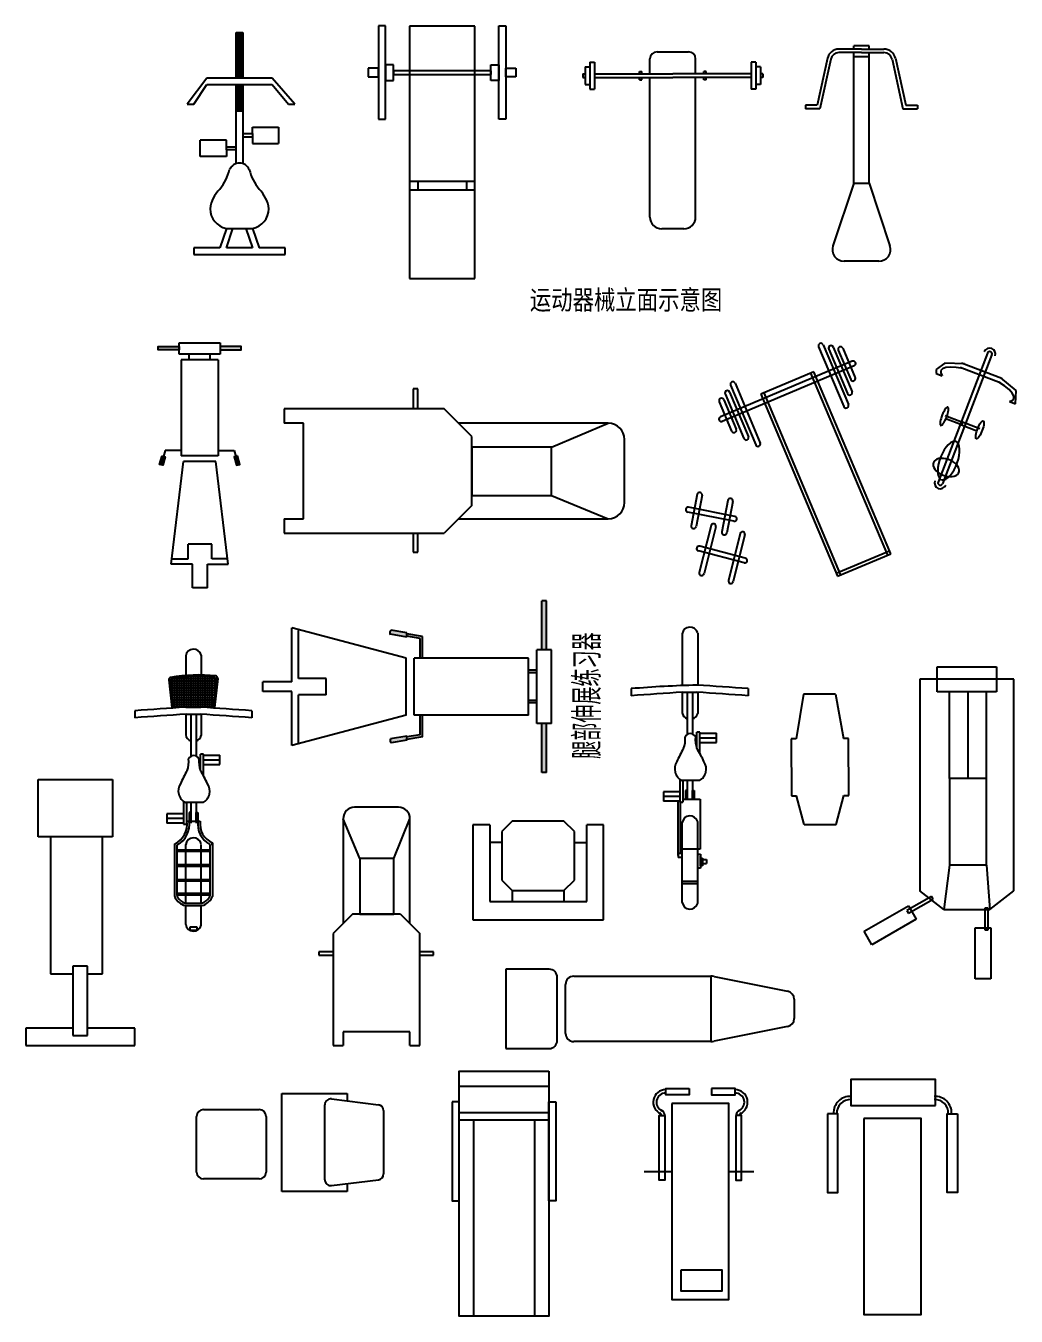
# Model space of a CAD drawing. Extents: x -42728 to 99010, y -18674 to 47645.
# Drawn here: x 49192 to 55256, y -789 to 7111 of the extents above; entities that cross this region are included whole.
import ezdxf

# ---------------------------------------------------------------- set-up
doc = ezdxf.new("R2010")
doc.units = 0
doc.header["$LTSCALE"] = 100
doc.header["$MEASUREMENT"] = 0
doc.layers.get('0').update_dxf_attribs({"linetype": 'CONTINUOUS'})
for name, color, linetype in [('01', 3, 'CONTINUOUS'), ('1-门窗', 3, 'CONTINUOUS'), ('DOOR', 3, 'CONTINUOUS'), ('FURN', 7, 'CONTINUOUS'), ('PUB_TEXT', 7, 'CONTINUOUS'), ('家具', 223, 'CONTINUOUS')]:
    doc.layers.add(name, color=color, linetype=linetype)
doc.styles.add('ATTR', font='romans.shx', dxfattribs={"width": 0.8, "height": 0.7})
doc.styles.add('HZDF', font='archs.shx', dxfattribs={"width": 0.8, "bigfont": 'hzdf.shx'})
doc.styles.add('注解-01', font='', dxfattribs={"width": 0.8, "height": 3.5})
doc.styles.get('注解-01').set_extended_font_data('SimSun')

# ---------------------------------------------------------------- blocks, each defined once
blk = doc.blocks.new('A$C09E9407B')
at = {"layer": '家具', "color": 0}
for p, q in [((818.5, 1001.7), (790.2, 1001.7)), ((790.2, 1001.7), (790.2, 877.5)), ((818.5, 877.5), (818.5, 1001.7)), ((978.7, 877.5), (0, 877.5)), ((0, 877.5), (0, 789.8)), ((1147.9, 708.3), (978.7, 877.5)), ((118.6, 789.8), (0, 789.8)), ((118.6, 205.3), (118.6, 789.8)), ((1983.9, 789.8), (1066.3, 789.8)), ((1636.5, 644.2), (1983.9, 789.8)), ((1147.9, 286.9), (1147.9, 708.3)), ((1636.5, 644.2), (1147.9, 644.2)), ((1147.9, 644.2), (1147.9, 346.9)), ((1636.5, 346.9), (1636.5, 644.2)), ((2083.9, 305.3), (2083.9, 689.8)), ((1147.9, 346.9), (1636.5, 346.9)), ((1636.5, 346.9), (1983.9, 205.3)), ((1147.9, 286.9), (978.7, 117.7)), ((0, 205.3), (0, 117.7)), ((0, 205.3), (118.6, 205.3)), ((1066.3, 205.3), (1983.9, 205.3)), ((0, 117.7), (978.7, 117.7)), ((790.2, 117.7), (790.2, 0)), ((818.5, 0), (818.5, 117.7)), ((790.2, 0), (818.5, 0))]:
    blk.add_line(p, q, dxfattribs=at)
for centre, start, end in [((1983.9, 689.8), 0, 90), ((1983.9, 305.3), 270, 0)]:
    blk.add_arc(centre, 100, start, end, dxfattribs=at)
blk = doc.blocks.new('A$C2B754CE7')
at = {"layer": 'DOOR'}
for p, q in [((129, 1431), (129, 1500)), ((129, 1500), (380, 1500)), ((380, 1431), (129, 1431)), ((190, 1396), (190, 1431)), ((319, 1396), (319, 1431)), ((380, 1500), (380, 1431)), ((142, 1396), (142, 807.3)), ((367, 1396), (142, 1396)), ((367, 1396), (367, 807.3)), ((44, 840.3), (33.9, 804.6)), ((142, 840.3), (44, 840.3)), ((367, 807.3), (142, 807.3)), ((367, 840.3), (465, 840.3)), ((465, 840.3), (475.2, 804.6)), ((80, 145), (155, 773.3)), ((354, 773.3), (155, 773.3)), ((429, 145), (354, 773.3)), ((184, 178), (184, 268)), ((329, 268), (184, 268)), ((329, 178), (329, 268)), ((85.4, 178), (184, 178)), ((423.6, 178), (329, 178)), ((211, 145), (80, 145)), ((211, 0), (211, 145)), ((302, 145), (429, 145)), ((302, 0), (302, 145)), ((302, 0), (211, 0))]:
    blk.add_line(p, q, dxfattribs=at)
for points in [[(129, 1478), (129, 1457), (0, 1457), (0, 1478)], [(380, 1478), (380, 1457), (509, 1457), (509, 1478)], [(23.8, 807.5), (44, 801.7), (29.2, 750), (9, 755.7)], [(485.3, 807.5), (465.1, 801.7), (479.8, 750), (500, 755.7)]]:
    blk.add_lwpolyline(points, close=True, dxfattribs=at)
for points in [[(0, 1457), (0, 1478), (129, 1457), (129, 1478)], [(509, 1457), (509, 1478), (380, 1457), (380, 1478)], [(29.2, 750), (9, 755.7), (44, 801.7), (23.8, 807.5)], [(479.8, 750), (500, 755.7), (465.1, 801.7), (485.3, 807.5)]]:
    blk.add_solid(points, dxfattribs=at)
blk = doc.blocks.new('A$C736B5FA2')
at = {"layer": 'DOOR'}
blk.add_blockref('A$C2B754CE7', (0, 0), dxfattribs=at)
blk = doc.blocks.new('JSQ02')
h = blk.add_hatch(color=256)
h.paths.add_polyline_path([(344.7, 981.7, 0.531651), (319.9, 985), (303.3, 885), (328.6, 885)])
h.paths.add_polyline_path([(323.5, 885), (308.3, 885), (295, 805), (175, 805), (175, 790), (307.7, 790)])
h.paths.add_polyline_path([(-320.1, 985.8, 0.381812), (-344.7, 981.7), (-328.6, 885), (-303.3, 885)])
h.paths.add_polyline_path([(-308.3, 885), (-323.5, 885), (-307.7, 790), (-175, 790), (-175, 805), (-295, 805)])
h = blk.add_hatch(color=256)
h.paths.add_polyline_path([(-85, 140), (-100, 140), (-100, 90), (-85, 90)])
h.paths.add_polyline_path([(85, 90), (100, 90), (100, 140), (85, 140)])
h = blk.add_hatch(color=256)
h.paths.add_polyline_path([(225, 60), (225, 30), (525, 30), (525, 60)])
h.paths.add_polyline_path([(-525, 60), (-525, 30), (-225, 30), (-225, 60)])
for p, q in [((-30, 1766.6), (30, 1766.6)), ((-30, 1590), (-30, 1766.6)), ((30, 1590), (30, 1766.6)), ((-175, 890), (-360, 1590)), ((-360, 1590), (-30, 1590)), ((30, 1590), (360, 1590)), ((175, 890), (360, 1590)), ((-344.1, 1550), (-50, 1550)), ((-50, 1380), (-50, 1550)), ((50, 1550), (344.1, 1550)), ((50, 1380), (50, 1550)), ((-50, 1380), (50, 1380)), ((-328.6, 885), (-344.7, 981.7)), ((-303.3, 885), (-320.1, 985.8)), ((303.3, 885), (320.1, 985.8)), ((328.6, 885), (344.7, 981.7)), ((-328.6, 885), (-303.3, 885)), ((-307.7, 790), (-323.5, 885)), ((-295, 805), (-308.3, 885)), ((-175, 890), (175, 890)), ((295, 805), (308.3, 885)), ((303.3, 885), (328.6, 885)), ((307.7, 790), (323.5, 885)), ((-307.7, 790), (-175, 790)), ((-295, 805), (-175, 805)), ((-295, 805), (-175, 805)), ((-175, 140), (-175, 840)), ((-175, 840), (175, 840)), ((175, 140), (175, 840)), ((175, 805), (295, 805)), ((175, 805), (295, 805)), ((175, 790), (307.7, 790)), ((-225, 90), (225, 90)), ((-225, 0), (-225, 90)), ((-175, 140), (175, 140)), ((-100, 90), (-100, 140)), ((-85, 90), (-85, 140)), ((85, 90), (85, 140)), ((100, 90), (100, 140)), ((225, 0), (225, 90)), ((-525, 60), (-225, 60)), ((-525, 30), (-525, 60)), ((-525, 30), (-225, 30)), ((-225, 0), (225, 0)), ((225, 60), (525, 60)), ((225, 30), (525, 30)), ((525, 30), (525, 60))]:
    blk.add_line(p, q)
for centre, radius, start, end in [((-330.1, 970), 18.8, 57.66741, 141.25723), ((331.2, 975), 15.1, 26.45206, 138.4416)]:
    blk.add_arc(centre, radius, start, end)
at = {"layer": 'FURN', "color": 6, "style": 'HZDF', "width": 0.7}
blk.add_text('腿部伸展练习器', height=166.4, dxfattribs=at).set_placement((-442.2, -302.5))
blk = doc.blocks.new('A$C6A125EB1')
at = {"color": 0}
blk.add_blockref('JSQ02', (525, 311.6), dxfattribs=at)
blk = doc.blocks.new('A$C04EA1121')
at = {"layer": '1-门窗'}
for p, q in [((1171.5, 1774.7), (1171.5, 1202.4)), ((1213.8, 1774.7), (1171.5, 1774.7)), ((1213.8, 1202.4), (1213.8, 1774.7)), ((1361.2, 1772.8), (1361.2, 228.7)), ((1760.7, 1772.8), (1361.2, 1772.8)), ((1760.7, 228.7), (1760.7, 1772.8)), ((1908.1, 1202.4), (1908.1, 1774.7)), ((1908.1, 1202.4), (1908.1, 1774.7)), ((1908.1, 1774.7), (1950.4, 1774.7)), ((1908.1, 1774.7), (1950.4, 1774.7)), ((1950.4, 1774.7), (1950.4, 1202.4)), ((1950.4, 1774.7), (1950.4, 1202.4)), ((300, 1454.6), (300, 1734.6)), ((300, 1734.6), (340, 1734.6)), ((310, 1734.6), (310, 1454.3)), ((320, 1454.6), (320, 1734.6)), ((330, 1734.6), (330, 1454.3)), ((340, 1734.6), (340, 1454.6)), ((2876.7, 1615.1), (3069.7, 1615.1)), ((4128.1, 1632.2), (3990.1, 1632.2)), ((4128.1, 1610.6), (3990.1, 1610.6)), ((4081.8, 1632.2), (4081.8, 1652.9)), ((4174.5, 1652.9), (4081.8, 1652.9)), ((4081.8, 812.2), (4081.8, 1610.6)), ((4081.8, 1586), (4174.5, 1586)), ((4128.1, 1632.2), (4266.1, 1632.2)), ((4128.1, 1610.6), (4266.1, 1610.6)), ((4174.5, 1632.2), (4174.5, 1652.9)), ((4174.5, 812.2), (4174.5, 1610.6)), ((1109, 1515.4), (1109, 1461.6)), ((1171.5, 1515.4), (1109, 1515.4)), ((1171.5, 1461.6), (1171.5, 1515.4)), ((1263.7, 1536.5), (1213.8, 1536.5)), ((1213.8, 1536.5), (1213.8, 1440.5)), ((1263.7, 1440.5), (1263.7, 1536.5)), ((1858.2, 1536.5), (1908.1, 1536.5)), ((1858.2, 1536.5), (1908.1, 1536.5)), ((1858.2, 1440.5), (1858.2, 1536.5)), ((1858.2, 1440.5), (1858.2, 1536.5)), ((1908.1, 1536.5), (1908.1, 1440.5)), ((1908.1, 1536.5), (1908.1, 1440.5)), ((1950.4, 1461.6), (1950.4, 1515.4)), ((1950.4, 1515.4), (2012.9, 1515.4)), ((1950.4, 1461.6), (1950.4, 1515.4)), ((1950.4, 1515.4), (2012.9, 1515.4)), ((2012.9, 1515.4), (2012.9, 1461.6)), ((2012.9, 1515.4), (2012.9, 1461.6)), ((2436, 1523.9), (2464.8, 1523.9)), ((2436, 1523.9), (2436, 1415.9)), ((2464.8, 1552.7), (2493.6, 1552.7)), ((2464.8, 1552.7), (2464.8, 1387.1)), ((2493.6, 1552.7), (2493.6, 1387.1)), ((2833.5, 1480.7), (2833.5, 1571.9)), ((3112.9, 1480.7), (3112.9, 1571.9)), ((3481.6, 1552.7), (3452.8, 1552.7)), ((3452.8, 1552.7), (3452.8, 1387.1)), ((3481.6, 1552.7), (3481.6, 1387.1)), ((3510.4, 1523.9), (3481.6, 1523.9)), ((3510.4, 1523.9), (3510.4, 1415.9)), ((3919.8, 1575.7), (3856.4, 1288.7)), ((3940.9, 1571.1), (3873.8, 1267.1)), ((4315.4, 1571.1), (4382.5, 1267.1)), ((4336.5, 1575.7), (4399.9, 1288.7)), ((120, 1454.6), (0, 1294.6)), ((300, 1454.6), (120, 1454.6)), ((520, 1454.6), (300, 1454.6)), ((660, 1294.6), (520, 1454.6)), ((1109, 1461.6), (1171.5, 1461.6)), ((1213.8, 1440.5), (1263.7, 1440.5)), ((1858.2, 1500), (1263.7, 1500)), ((1263.7, 1500), (1263.7, 1477)), ((1263.7, 1477), (1858.2, 1477)), ((1858.2, 1500), (1858.2, 1477)), ((1858.2, 1500), (1858.2, 1477)), ((1908.1, 1440.5), (1858.2, 1440.5)), ((1908.1, 1440.5), (1858.2, 1440.5)), ((2012.9, 1461.6), (1950.4, 1461.6)), ((2012.9, 1461.6), (1950.4, 1461.6)), ((2422.5, 1480.7), (2422.5, 1459.1)), ((2422.5, 1480.7), (2436, 1480.7)), ((2422.5, 1459.1), (2436, 1459.1)), ((2493.6, 1480.7), (2973.2, 1480.7)), ((2493.6, 1459.1), (2973.2, 1459.1)), ((2769.6, 1495.1), (2784, 1495.1)), ((2769.6, 1480.7), (2769.6, 1495.1)), ((2769.6, 1444.7), (2769.6, 1459.1)), ((2769.6, 1444.7), (2784, 1444.7)), ((2784, 1480.7), (2784, 1495.1)), ((2784, 1444.7), (2784, 1459.1)), ((2833.5, 603.8), (2833.5, 1459.1)), ((3452.8, 1480.7), (2973.2, 1480.7)), ((3452.8, 1459.1), (2973.2, 1459.1)), ((3112.9, 603.8), (3112.9, 1459.1)), ((3162.4, 1480.7), (3162.4, 1495.1)), ((3176.8, 1495.1), (3162.4, 1495.1)), ((3162.4, 1444.7), (3162.4, 1459.1)), ((3176.8, 1444.7), (3162.4, 1444.7)), ((3176.8, 1480.7), (3176.8, 1495.1)), ((3176.8, 1444.7), (3176.8, 1459.1)), ((3523.9, 1480.7), (3510.4, 1480.7)), ((3523.9, 1459.1), (3510.4, 1459.1)), ((3523.9, 1480.7), (3523.9, 1459.1)), ((40, 1294.6), (120, 1414.6)), ((120, 1414.6), (520, 1414.6)), ((300, 1254.6), (300, 1414.6)), ((310, 1412.2), (310, 1254.6)), ((320, 1254.6), (320, 1414.6)), ((330, 1412.2), (330, 1254.6)), ((340, 1414.6), (340, 1254.6)), ((520, 1414.6), (620, 1294.6)), ((2436, 1415.9), (2464.8, 1415.9)), ((2464.8, 1387.1), (2493.6, 1387.1)), ((3481.6, 1387.1), (3452.8, 1387.1)), ((3510.4, 1415.9), (3481.6, 1415.9)), ((0, 1294.6), (40, 1294.6)), ((620, 1294.6), (660, 1294.6)), ((3856.4, 1288.7), (3785.6, 1288.7)), ((3785.6, 1288.7), (3785.6, 1267.1)), ((3873.8, 1267.1), (3785.6, 1267.1)), ((4382.5, 1267.1), (4470.7, 1267.1)), ((4399.9, 1288.7), (4470.7, 1288.7)), ((4470.7, 1288.7), (4470.7, 1267.1)), ((300, 932.1), (300, 1254.6)), ((300, 1254.6), (340, 1254.6)), ((340, 1254.6), (340, 932.1)), ((1171.5, 1202.4), (1213.8, 1202.4)), ((1950.4, 1202.4), (1908.1, 1202.4)), ((1950.4, 1202.4), (1908.1, 1202.4)), ((340, 1114.6), (400, 1114.6)), ((400, 1154.6), (560, 1154.6)), ((400, 1114.6), (400, 1154.6)), ((400, 1114.6), (400, 1054.6)), ((560, 1154.6), (560, 1054.6)), ((80, 974.6), (80, 1074.6)), ((240, 1074.6), (80, 1074.6)), ((240, 1034.6), (240, 1074.6)), ((240, 1034.6), (300, 1034.6)), ((240, 1014.6), (240, 1034.6)), ((340, 1094.6), (400, 1094.6)), ((400, 1054.6), (560, 1054.6)), ((240, 974.6), (80, 974.6)), ((240, 1014.6), (240, 974.6)), ((300, 1014.6), (240, 1014.6)), ((1361.2, 824), (1760.7, 824)), ((1411.2, 824), (1411.2, 770.3)), ((1710.8, 824), (1710.8, 770.3)), ((4081.8, 812.2), (3953.5, 427.9)), ((4081.8, 812.2), (4174.5, 812.2)), ((4174.5, 812.2), (4302.8, 427.9)), ((1361.2, 770.3), (1760.7, 770.3)), ((240, 534.6), (200, 414.6)), ((240, 414.6), (280, 534.6)), ((240, 534.6), (400, 534.6)), ((360, 534.6), (400, 414.6)), ((400, 534.6), (440, 414.6)), ((3040.9, 531.8), (2905.5, 531.8)), ((140, 414.6), (40, 414.6)), ((40, 414.6), (40, 374.6)), ((200, 414.6), (140, 414.6)), ((400, 414.6), (240, 414.6)), ((600, 414.6), (440, 414.6)), ((600, 374.6), (600, 414.6)), ((40, 374.6), (600, 374.6)), ((4234.5, 333.1), (4021.8, 333.1)), ((1361.2, 228.7), (1760.7, 228.7))]:
    blk.add_line(p, q, dxfattribs=at)
for centre, radius, start, end in [((2876.7, 1571.9), 43.2, 90, 180), ((3069.7, 1571.9), 43.2, 0, 90), ((3990.1, 1560.2), 72, 90, 167.54339), ((3990.1, 1560.2), 50.4, 90, 167.54339), ((4266.1, 1560.2), 72, 12.45661, 90), ((4266.1, 1560.2), 50.4, 12.45661, 90), ((-56.8, 978), 327.6, 321.6175, 345.2525), ((320, 869.6), 65, 22.61987, 157.3801), ((696.8, 978), 327.6, 194.7476, 218.3825), ((336.7, 631.2), 198.1, 133.6443, 173.2256), ((303.3, 631.2), 198.1, 6.77449, 46.35562), ((262, 654.6), 122, 179.9906, 259.6205), ((378, 654.6), 122, 280.3795, 0.00939), ((2905.5, 603.8), 72, 180, 270), ((3040.9, 603.8), 72, 270, 0), ((4021.8, 405.1), 72, 161.54073, 270), ((4234.5, 405.1), 72, 270, 18.45927)]:
    blk.add_arc(centre, radius, start, end, dxfattribs=at)
at = {"layer": '1-门窗', "style": '注解-01', "width": 0.8}
blk.add_text('运动器械立面示意图', height=120, dxfattribs=at).set_placement((2097.6, 37.1, -1300))
at = {"layer": '1-门窗', "style": 'ATTR', "width": 0.8, "flags": 9}
blk.add_attdef('ESTCODE', (330, 1054.6), '', height=28, dxfattribs=at)
blk = doc.blocks.new('A$C1748623A')
for p, q in [((333.9, 828.8), (31.4, 38)), ((360.3, 818.7), (57.8, 27.9)), ((21.4, 730), (19.2, 721.2)), ((19.2, 721.2), (19.7, 703.3)), ((73.2, 767.4), (21.4, 730)), ((48.4, 721.7), (47.8, 707)), ((58.7, 732.7), (48.4, 721.7)), ((78.2, 739.6), (58.7, 732.7)), ((192.2, 761.7), (73.2, 767.4)), ((106.3, 742.2), (78.2, 739.6)), ((142.2, 740.5), (106.3, 742.2)), ((184.5, 734.5), (142.2, 740.5)), ((165.3, 741.8), (411.1, 647.8)), ((175.4, 768.2), (421.1, 674.2)), ((19.7, 703.3), (56.8, 689.1)), ((47.8, 707), (56.8, 689.1)), ((438.6, 627.1), (403, 650.9)), ((509.3, 599.2), (415.5, 676.3)), ((466.4, 604.5), (438.6, 627.1)), ((485.6, 583.7), (466.4, 604.5)), ((495.5, 565.6), (485.6, 583.7)), ((495.8, 550.5), (495.5, 565.6)), ((504.9, 517.7), (509.3, 599.2)), ((70.1, 478.4), (65.3, 469.7)), ((74.9, 485.7), (70.1, 478.4)), ((79.5, 491.5), (74.9, 485.7)), ((83.7, 495.4), (79.5, 491.5)), ((87.4, 497.5), (83.7, 495.4)), ((90.4, 497.5), (87.4, 497.5)), ((92.7, 495.4), (90.4, 497.5)), ((94.1, 491.5), (92.7, 495.4)), ((92.8, 469.7), (94.2, 478.4)), ((94.6, 485.7), (94.1, 491.5)), ((94.2, 478.4), (94.6, 485.7)), ((467.8, 531.9), (486.5, 539.2)), ((467.8, 531.9), (504.9, 517.7)), ((486.5, 539.2), (495.8, 550.5)), ((44.6, 409.3), (43.8, 401.3)), ((43.8, 401.3), (43.8, 394.7)), ((46.4, 418.5), (44.6, 409.3)), ((49, 428.6), (46.4, 418.5)), ((52.3, 439.1), (49, 428.6)), ((56.2, 449.7), (52.3, 439.1)), ((60.6, 460.1), (56.2, 449.7)), ((65.3, 469.7), (60.6, 460.1)), ((61, 394.7), (65.7, 401.2)), ((65.7, 401.2), (70.5, 409.3)), ((70.5, 409.3), (75.3, 418.5)), ((74, 446.3), (180, 405.7)), ((75.3, 418.5), (79.9, 428.6)), ((173.6, 389), (78.8, 425.3)), ((79.9, 428.6), (84.1, 439.1)), ((84.1, 439.1), (87.7, 449.7)), ((87.7, 449.7), (90.7, 460)), ((90.7, 460), (92.8, 469.7)), ((180, 405.7), (173.6, 389)), ((180, 405.7), (173.6, 389)), ((285.9, 365.2), (180, 405.7)), ((43.8, 394.7), (44.8, 389.8)), ((44.8, 389.8), (46.6, 386.8)), ((46.6, 386.8), (49.2, 385.8)), ((49.2, 385.8), (52.6, 386.8)), ((52.6, 386.8), (56.6, 389.8)), ((56.6, 389.8), (61, 394.7)), ((173.6, 389), (268.3, 352.8)), ((81.1, 253.1), (69, 235.7)), ((93.8, 267.6), (81.1, 253.1)), ((106.6, 278.4), (93.8, 267.6)), ((118.9, 285.4), (106.6, 278.4)), ((130.5, 288.2), (118.9, 285.4)), ((140.8, 286.6), (130.5, 288.2)), ((149.5, 280.9), (140.8, 286.6)), ((156.2, 271.1), (149.5, 280.9)), ((160.8, 257.7), (156.2, 271.1)), ((163, 241.1), (160.8, 257.7)), ((162.9, 221.9), (163, 241.1)), ((6.9, 166.2), (2, 157.7)), ((14.3, 173.2), (6.9, 166.2)), ((24.2, 178.6), (14.3, 173.2)), ((36.1, 182.2), (24.2, 178.6)), ((40, 172), (34, 149.5)), ((49.5, 183.8), (36.1, 182.2)), ((48.1, 194.4), (40, 172)), ((57.8, 215.9), (48.1, 194.4)), ((64.1, 183.4), (49.5, 183.8)), ((69, 235.7), (57.8, 215.9)), ((79.3, 180.9), (64.1, 183.4)), ((94.4, 176.6), (79.3, 180.9)), ((109.1, 170.5), (94.4, 176.6)), ((122.7, 162.9), (109.1, 170.5)), ((134.8, 154), (122.7, 162.9)), ((148.3, 156.1), (155.3, 178.6)), ((155.3, 178.6), (160.3, 200.8)), ((160.3, 200.8), (162.9, 221.9)), ((2, 157.7), (0, 148.2)), ((0, 148.2), (0.9, 138)), ((0.9, 138), (4.6, 127.4)), ((4.6, 127.4), (11.1, 116.8)), ((11.1, 116.8), (20, 106.6)), ((20, 106.6), (31.2, 97.2)), ((30.2, 127.8), (28.8, 107.6)), ((28.8, 107.6), (29.9, 89.6)), ((29.9, 89.6), (33.3, 74.5)), ((34, 149.5), (30.2, 127.8)), ((31.2, 97.2), (44.1, 88.9)), ((44.1, 88.9), (58.3, 82)), ((58.3, 82), (73.2, 76.8)), ((104.7, 78.6), (117.1, 94.6)), ((117.1, 94.6), (128.8, 113.3)), ((128.8, 113.3), (139.3, 134)), ((130.2, 75.2), (141.1, 79.7)), ((144.9, 144.1), (134.8, 154)), ((139.3, 134), (148.3, 156.1)), ((141.1, 79.7), (149.8, 85.9)), ((152.6, 133.7), (144.9, 144.1)), ((149.8, 85.9), (156, 93.7)), ((157.7, 123.1), (152.6, 133.7)), ((156, 93.7), (159.5, 102.7)), ((160, 112.6), (157.7, 123.1)), ((159.5, 102.7), (160, 112.6)), ((33.3, 74.5), (39, 62.8)), ((39, 62.8), (46.7, 55)), ((46.7, 55), (56.3, 51.4)), ((56.3, 51.4), (67.2, 52)), ((67.2, 52), (79.3, 56.9)), ((73.2, 76.8), (88.5, 73.4)), ((79.3, 56.9), (91.9, 65.9)), ((88.5, 73.4), (103.4, 72)), ((91.9, 65.9), (104.7, 78.6)), ((103.4, 72), (117.5, 72.6)), ((117.5, 72.6), (130.2, 75.2))]:
    blk.add_line(p, q)
at = {"extrusion": (0, 0, -1)}
for p, q in [((282.7, 386.6), (287.5, 395.2)), ((287.5, 395.2), (292.3, 402.6)), ((292.3, 402.6), (296.9, 408.3)), ((296.9, 408.3), (301.1, 412.3)), ((301.1, 412.3), (304.8, 414.3)), ((304.8, 414.3), (307.8, 414.3)), ((307.8, 414.3), (310.1, 412.3)), ((310.1, 412.3), (311.5, 408.3)), ((311.6, 395.2), (310.2, 386.6)), ((311.5, 408.3), (312, 402.6)), ((312, 402.6), (311.6, 395.2)), ((261.2, 318.1), (262, 326.1)), ((261.2, 311.5), (261.2, 318.1)), ((262, 326.1), (263.8, 335.4)), ((263.8, 335.4), (266.4, 345.4)), ((266.4, 345.4), (269.7, 355.9)), ((269.7, 355.9), (273.6, 366.6)), ((273.6, 366.6), (278, 376.9)), ((278, 376.9), (282.7, 386.6)), ((283.1, 318.1), (278.4, 311.5)), ((287.9, 326.1), (283.1, 318.1)), ((292.7, 335.3), (287.9, 326.1)), ((297.3, 345.4), (292.7, 335.3)), ((301.5, 355.9), (297.3, 345.4)), ((305.1, 366.5), (301.5, 355.9)), ((308.1, 376.9), (305.1, 366.5)), ((310.2, 386.6), (308.1, 376.9)), ((262.2, 306.6), (261.2, 311.5)), ((264, 303.6), (262.2, 306.6)), ((266.6, 302.6), (264, 303.6)), ((270, 303.6), (266.6, 302.6)), ((274, 306.6), (270, 303.6)), ((278.4, 311.5), (274, 306.6))]:
    blk.add_line(p, q, dxfattribs=at)
for centre, radius, start, end in [((347.1, 823.8), 35.3, 339.06679, 159.06679), ((347.1, 823.8), 14.1, 339.06679, 159.06679), ((44.6, 33), 35.3, 159.06679, 339.06679), ((44.6, 33), 14.1, 159.06679, 339.06679)]:
    blk.add_arc(centre, radius, start, end)
blk = doc.blocks.new('A$C0CF03F57')
for p, q in [((609.4, 1405.3), (763.7, 1039.2)), ((637.3, 1417), (791.6, 1050.9)), ((671.2, 1391.4), (786.3, 1118.2)), ((699.1, 1403.1), (814.2, 1129.9)), ((730.1, 1384.3), (806.1, 1204)), ((758, 1396), (834, 1215.7)), ((815.5, 1316.5), (8.1, 976.2)), ((827.2, 1288.6), (19.9, 948.4)), ((581.1, 1251.7), (256, 1114.7)), ((1032.3, 129.2), (562.6, 1243.8)), ((1050.9, 137), (581.1, 1251.7)), ((37.1, 1116.1), (152.2, 843)), ((64.9, 1127.9), (180, 854.7)), ((70.3, 1170.1), (224.5, 804)), ((98.1, 1181.8), (252.4, 815.7)), ((256, 1114.7), (725.8, 0)), ((274.6, 1122.5), (744.4, 7.8)), ((1, 1069), (77, 888.7)), ((28.9, 1080.8), (104.8, 900.5)), ((717.9, 18.6), (1043.1, 155.6)), ((725.8, 0), (1050.9, 137))]:
    blk.add_line(p, q)
for centre, start, end in [((623.4, 1411.1), 22.85232, 202.85232), ((685.1, 1397.3), 22.85232, 202.85232), ((744.1, 1390.2), 22.85232, 202.85232), ((821.4, 1302.5), 292.85232, 112.85232), ((84.2, 1175.9), 22.85232, 202.85232), ((820.1, 1209.9), 202.85232, 22.85232), ((51, 1122), 22.85232, 202.85232), ((800.3, 1124.1), 202.85232, 22.85232), ((14.9, 1074.9), 22.85232, 202.85232), ((777.7, 1045.1), 202.85232, 22.85232), ((14, 962.3), 112.85232, 292.85232), ((90.9, 894.6), 202.85232, 22.85232), ((166.1, 848.8), 202.85232, 22.85232), ((238.5, 809.9), 202.85232, 22.85232)]:
    blk.add_arc(centre, 15.1, start, end)
blk = doc.blocks.new('A$C1F0D4356')
for p, q in [((70.3, 545.8), (33.5, 353.6)), ((100, 540.1), (63.2, 347.9)), ((258.4, 507.8), (221.7, 315.6)), ((288.1, 502.1), (251.4, 309.9)), ((294.9, 380.9), (12, 437.1)), ((300.6, 410.6), (17.7, 466.8)), ((154.9, 355), (83.2, 67.3)), ((184.2, 347.6), (112.5, 60)), ((333.1, 306), (261.4, 18.3)), ((362.4, 298.7), (290.7, 11)), ((357.2, 125.6), (78.3, 199.7)), ((364.6, 154.9), (85.6, 229))]:
    blk.add_line(p, q)
for centre, start, end in [((85.1, 542.9), 349.18307, 169.18307), ((273.3, 504.9), 349.18307, 169.18307), ((14.9, 451.9), 79.18307, 259.18307), ((297.8, 395.8), 259.18307, 79.18307), ((48.4, 350.8), 169.18307, 349.18307), ((169.6, 351.3), 346.0041, 166.0041), ((347.8, 302.3), 346.0041, 166.0041), ((236.5, 312.7), 169.18307, 349.18307), ((81.9, 214.3), 76.0041, 256.0041), ((360.9, 140.3), 256.0041, 76.0041), ((97.9, 63.6), 166.0041, 346.0041), ((276.1, 14.7), 166.0041, 346.0041)]:
    blk.add_arc(centre, 15.1, start, end)
blk = doc.blocks.new('A$C7C1B7864')
for p, q in [((312.3, 1681.3, 0), (312.3, 1561.5, 0)), ((407.7, 1686.5, 0), (407.7, 1564.4, 0)), ((209.3, 1533.8, 0), (227.4, 1364.5, 0)), ((218.6, 1528.4, 0), (498.2, 1528.4, 0)), ((218.6, 1514, 0), (498.2, 1514, 0)), ((218.7, 1526.9, 0), (236, 1365.4, 0)), ((228.5, 1542.1, 0), (228.5, 1435.7, 0)), ((231.8, 1542.8, 0), (498.2, 1542.8, 0)), ((242.9, 1544.6, 0), (242.9, 1367.4, 0)), ((257.3, 1546.7, 0), (257.3, 1367.4, 0)), ((271.7, 1548.6, 0), (271.7, 1367.4, 0)), ((286.1, 1550.3, 0), (286.1, 1367.4, 0)), ((300.5, 1551.8, 0), (300.5, 1367.4, 0)), ((314.9, 1555.4, 0), (314.9, 1367.4, 0)), ((329.3, 1555.4, 0), (329.3, 1367.4, 0)), ((343.7, 1555.4, 0), (343.7, 1367.4, 0)), ((358.1, 1555.4, 0), (358.1, 1367.4, 0)), ((372.5, 1555.4, 0), (372.5, 1367.4, 0)), ((386.9, 1555.4, 0), (386.9, 1367.4, 0)), ((401.3, 1555.4, 0), (401.3, 1367.4, 0)), ((415.7, 1555.4, 0), (415.7, 1367.4, 0)), ((430.1, 1555.4, 0), (430.1, 1367.4, 0)), ((444.5, 1555.4, 0), (444.5, 1367.4, 0)), ((458.9, 1555.4, 0), (458.9, 1367.4, 0)), ((458.9, 1555.4, 0), (458.9, 1367.4, 0)), ((473.3, 1552.2, 0), (473.3, 1367.4, 0)), ((498.9, 1535.1, 0), (480.6, 1365.4, 0)), ((487.7, 1550.7, 0), (487.7, 1430.8, 0)), ((508.4, 1542.6, 0), (489.2, 1364.5, 0)), ((221.6, 1499.6, 0), (498.2, 1499.6, 0)), ((223.2, 1485.2, 0), (493.5, 1485.2, 0)), ((224.7, 1470.8, 0), (492, 1470.8, 0)), ((226.2, 1456.4, 0), (490.4, 1456.4, 0)), ((227.8, 1442, 0), (488.9, 1442, 0)), ((229.3, 1427.6, 0), (487.3, 1427.6, 0)), ((0, 1345.8, 0), (0, 1302.5, 0)), ((230.9, 1413.2, 0), (485.8, 1413.2, 0)), ((232.4, 1398.8, 0), (484.2, 1398.8, 0)), ((233.9, 1384.4, 0), (482.7, 1384.4, 0)), ((233.9, 1370, 0), (482.7, 1370, 0)), ((312.3, 1367.4, 0), (404.3, 1367.4, 0)), ((716.6, 1345.8, 0), (716.6, 1302.5, 0)), ((312.3, 1324.2, 0), (312.3, 1198.4, 0)), ((313.8, 1324.2, 0), (402.8, 1324.2, 0)), ((344.2, 1324.2, 0), (344.2, 1066.5, 0)), ((375.8, 1324.2, 0), (375.8, 1068.6, 0)), ((407.7, 1324.2, 0), (407.7, 1193.3, 0)), ((403.2, 979, 0), (403.2, 1079.6, 0)), ((421.4, 1079.6, 0), (403.2, 1079.6, 0)), ((421.4, 947.9, 0), (421.4, 1079.6, 0)), ((421.4, 1073.5, 0), (522.2, 1073.5, 0)), ((421.4, 1044.7, 0), (522.2, 1044.7, 0)), ((522.2, 1015.9, 0), (522.2, 1073.5, 0)), ((421.4, 1015.9, 0), (522.2, 1015.9, 0)), ((298.6, 790.7, 0), (298.6, 650.3, 0)), ((298.6, 714, 0), (197.8, 714, 0)), ((197.8, 714, 0), (197.8, 656.4, 0)), ((418.7, 783.2, 0), (310.4, 783.2, 0)), ((316.8, 783.2, 0), (316.8, 650.3, 0)), ((333.1, 723.3, 0), (333.1, 671.3, 0)), ((344.3, 723.3, 0), (333.1, 723.3, 0)), ((344.2, 783.2, 0), (344.2, 656.4, 0)), ((344.3, 671.3, 0), (344.3, 723.3, 0)), ((375.8, 783.2, 0), (375.8, 656.4, 0)), ((375.8, 671.3, 0), (375.8, 723.3, 0)), ((375.8, 723.3, 0), (387.1, 723.3, 0)), ((387.1, 723.3, 0), (387.1, 671.3, 0)), ((298.6, 685.2, 0), (197.8, 685.2, 0)), ((298.6, 656.4, 0), (197.8, 656.4, 0)), ((298.6, 650.3, 0), (316.8, 650.3, 0)), ((318.8, 669.2, 0), (401.4, 669.2, 0)), ((333.1, 671.3, 0), (344.3, 671.3, 0)), ((387.1, 671.3, 0), (375.8, 671.3, 0)), ((244.8, 209, 0), (244.8, 531.1, 0)), ((259.2, 213.7, 0), (259.2, 522.3, 0)), ((259.2, 494.6, 0), (461, 494.6, 0)), ((259.2, 486, 0), (461, 486, 0)), ((312.3, 494.6, 0), (312.3, 525.9, 0)), ((312.3, 403.7, 0), (312.3, 486, 0)), ((407.7, 494.6, 0), (407.7, 525.9, 0)), ((407.7, 403.7, 0), (407.7, 486, 0)), ((461, 527.4, 0), (461, 213.3, 0)), ((475.2, 522.6, 0), (475.2, 536.6, 0)), ((475.4, 536.5, 0), (475.4, 208.5, 0)), ((259.2, 403.7, 0), (461, 403.7, 0)), ((259.2, 395, 0), (461, 395, 0)), ((312.3, 312.8, 0), (312.3, 395, 0)), ((407.7, 312.8, 0), (407.7, 395, 0)), ((259.2, 312.8, 0), (461, 312.8, 0)), ((259.2, 304.1, 0), (461, 304.1, 0)), ((312.3, 228.1, 0), (312.3, 304.1, 0)), ((407.7, 228.1, 0), (407.7, 304.1, 0)), ((259.2, 228.1, 0), (461, 228.1, 0)), ((259.2, 219.5, 0), (461, 219.5, 0)), ((308.8, 166.8, 0), (411.4, 166.8, 0)), ((312.3, 166.8, 0), (312.3, 219.5, 0)), ((407.7, 166.8, 0), (407.7, 219.5, 0)), ((307.8, 152.5, 0), (413.6, 152.5, 0)), ((312.3, 37, 0), (312.3, 152.5, 0)), ((407.7, 31.9, 0), (407.7, 152.5, 0)), ((337.6, 20.1, 0), (337.6, 2, 0)), ((382.5, 20.1, 0), (337.6, 20.1, 0)), ((337.6, 2, 0), (382.5, 2, 0)), ((382.5, 2, 0), (382.5, 20.1, 0))]:
    blk.add_line(p, q)
for centre, radius, start, end in [((360.6, 1673.2, 0), 49, 15.77531, 170.43143), ((223.6, 1535.6, 0), 14.4, 104.44168, 187.11077), ((233, 1528.4, 0), 14.4, 99.56841, 186.09059), ((389.4, 600.9, 0), 963.6, 83.6271, 100.1247), ((389.4, 600.9, 0), 955, 84.19284, 99.56841), ((484.6, 1536.7, 0), 14.4, 353.85903, 84.19284), ((494.1, 1544.4, 0), 14.4, 352.88923, 80.91843), ((5694, -78712.3, 0), 80260.3, 93.844765, 94.068242), ((-4977.4, -78712.3, 0), 80260.3, 85.931758, 86.155235), ((5694, -78712.3, 0), 80217.1, 93.844765, 94.070436), ((-4977.4, -78712.3, 0), 80217.1, 85.929564, 86.155235), ((360.6, 1206.6, 0), 49, 189.56857, 250.40335), ((360.6, 1206.6, 0), 49, 288.15835, 344.22469), ((189.5, 1033, 0), 141.9, 337.38201, 7.13103), ((362, 1037.1, 0), 34.4, 23.14358, 156.85642), ((534.5, 1033, 0), 141.9, 172.86897, 202.61799), ((897.4, 632.1, 0), 672.8, 149.02784, 156.6451), ((-177.9, 616.5, 0), 684.8, 24.34983, 31.90047), ((348.2, 855.1, 0), 81.3, 147.42535, 242.30691), ((379.7, 853.4, 0), 80.3, 298.9835, 34.45132), ((189, 649.9, 0), 131.3, 295.17351, 8.44418), ((189, 649.9, 0), 145.7, 298.82677, 8.44418), ((526, 651.7, 0), 140.2, 171.95303, 242.38829), ((526, 651.7, 0), 125.8, 171.95303, 246.29176), ((360.6, 517.8, 0), 49, 15.77531, 170.43143), ((259.2, 209, 0), 14.4, 180, 208.96786), ((259.2, 208.9, 0), 14.4, 180, 215.17958), ((340.9, 256, 0), 108.7, 209.77994, 252.23482), ((273.6, 213.7, 0), 14.4, 180, 219.29971), ((341.5, 254.2, 0), 93.3, 212.0688, 249.45675), ((379.5, 253.6, 0), 92.6, 290.1641, 327.70894), ((381.4, 253, 0), 105.5, 287.77182, 329.95452), ((446.6, 213.3, 0), 14.4, 320.70029, 0), ((461, 208.5, 0), 14.4, 324.82042, 0), ((360.6, 45.2, 0), 49, 189.56857, 344.22469)]:
    blk.add_arc(centre, radius, start, end)
blk = doc.blocks.new('A$C7E0F6E69')
for p, q in [((312.3, 1681.3, 0), (312.3, 1364.3, 0)), ((407.7, 1686.5, 0), (407.7, 1367.2, 0)), ((0, 1345.8, 0), (0, 1302.5, 0)), ((716.6, 1345.8, 0), (716.6, 1302.5, 0)), ((312.3, 1324.2, 0), (312.3, 1198.4, 0)), ((313.8, 1324.2, 0), (402.8, 1324.2, 0)), ((344.2, 1324.2, 0), (344.2, 1066.5, 0)), ((375.8, 1324.2, 0), (375.8, 1068.6, 0)), ((407.7, 1324.2, 0), (407.7, 1193.3, 0)), ((403.2, 979, 0), (403.2, 1079.6, 0)), ((421.4, 1079.6, 0), (403.2, 1079.6, 0)), ((421.4, 947.9, 0), (421.4, 1079.6, 0)), ((421.4, 1073.5, 0), (522.2, 1073.5, 0)), ((421.4, 1044.7, 0), (522.2, 1044.7, 0)), ((522.2, 1015.9, 0), (522.2, 1073.5, 0)), ((421.4, 1015.9, 0), (522.2, 1015.9, 0)), ((298.6, 790.7, 0), (298.6, 650.3, 0)), ((197.8, 714, 0), (197.8, 656.4, 0)), ((298.6, 714, 0), (197.8, 714, 0)), ((418.7, 783.2, 0), (310.4, 783.2, 0)), ((316.8, 783.2, 0), (316.8, 650.3, 0)), ((333.1, 723.3, 0), (333.1, 671.3, 0)), ((344.3, 723.3, 0), (333.1, 723.3, 0)), ((344.2, 783.2, 0), (344.2, 669.2, 0)), ((344.3, 671.3, 0), (344.3, 723.3, 0)), ((375.8, 783.2, 0), (375.8, 669.2, 0)), ((375.8, 671.3, 0), (375.8, 723.3, 0)), ((375.8, 723.3, 0), (387.1, 723.3, 0)), ((387.1, 723.3, 0), (387.1, 671.3, 0)), ((298.6, 685.2, 0), (197.8, 685.2, 0)), ((298.6, 656.4, 0), (197.8, 656.4, 0)), ((287.3, 325.2, 0), (287.3, 656.4, 0)), ((298.6, 650.3, 0), (316.8, 650.3, 0)), ((302.5, 337.6, 0), (302.5, 656.4, 0)), ((318.8, 669.2, 0), (423.9, 669.2, 0)), ((333.1, 671.3, 0), (344.3, 671.3, 0)), ((387.1, 671.3, 0), (375.8, 671.3, 0)), ((423.9, 669.2, 0), (423.9, 362.5, 0)), ((312.3, 37, 0), (312.3, 525.9, 0)), ((312.3, 494.6, 0), (312.3, 525.9, 0)), ((312.3, 403.7, 0), (312.3, 486, 0)), ((407.7, 31.9, 0), (407.7, 531.1, 0)), ((407.7, 494.6, 0), (407.7, 525.9, 0)), ((407.7, 403.7, 0), (407.7, 486, 0)), ((312.3, 312.8, 0), (312.3, 395, 0)), ((407.7, 312.8, 0), (407.7, 395, 0)), ((287.3, 337.6, 0), (287.3, 312.8, 0)), ((312.3, 337.6, 0), (287.3, 337.6, 0)), ((423.9, 362.5, 0), (312.3, 362.5, 0)), ((407.7, 245.8, 0), (407.7, 332.8, 0)), ((407.7, 332.8, 0), (424.1, 332.8, 0)), ((424.1, 332.8, 0), (424.1, 245.8, 0)), ((424.1, 261.2, 0), (424.1, 320, 0)), ((424.1, 320, 0), (424.1, 261.2, 0)), ((424.1, 320, 0), (424.1, 320, 0)), ((312.3, 312.8, 0), (287.3, 312.8, 0)), ((312.3, 228.1, 0), (312.3, 304.1, 0)), ((407.7, 228.1, 0), (407.7, 304.1, 0)), ((424.1, 245.8, 0), (407.7, 245.8, 0)), ((424.1, 261.2, 0), (424.1, 307.2, 0)), ((424.1, 307.2, 0), (436.9, 307.2, 0)), ((436.9, 261.2, 0), (424.1, 261.2, 0)), ((424.1, 261.2, 0), (424.1, 261.2, 0)), ((436.7, 299.3, 0), (461.7, 299.3, 0)), ((436.7, 274.4, 0), (461.7, 274.4, 0)), ((436.9, 307.2, 0), (436.9, 261.2, 0)), ((461.7, 299.3, 0), (461.7, 274.4, 0)), ((308.8, 166.8, 0), (411.4, 166.8, 0)), ((312.3, 166.8, 0), (312.3, 219.5, 0)), ((407.7, 166.8, 0), (407.7, 219.5, 0)), ((307.8, 152.5, 0), (413.6, 152.5, 0))]:
    blk.add_line(p, q)
for centre, radius, start, end in [((360.6, 1673.2, 0), 49, 15.77531, 170.43143), ((599.9, -6088, 0), 7458, 91.5029, 94.61363), ((-4977.4, -78712.3, 0), 80260.3, 85.931758, 86.155235), ((5694, -78712.3, 0), 80217.1, 93.844765, 94.070436), ((-4977.4, -78712.3, 0), 80217.1, 85.929564, 86.155235), ((360.6, 1206.6, 0), 49, 189.56857, 250.40335), ((360.6, 1206.6, 0), 49, 288.15835, 344.22469), ((189.5, 1033, 0), 141.9, 337.38201, 7.13103), ((362, 1037.1, 0), 34.4, 23.14358, 156.85642), ((534.5, 1033, 0), 141.9, 172.86897, 202.61799), ((897.4, 632.1, 0), 672.8, 149.02784, 156.6451), ((-177.9, 616.5, 0), 684.8, 24.34983, 31.90047), ((348.2, 855.1, 0), 81.3, 147.42535, 242.30691), ((379.7, 853.4, 0), 80.3, 298.9835, 34.45132), ((360.6, 517.8, 0), 49, 15.77531, 170.43143), ((360.6, 45.2, 0), 49, 189.56857, 344.22469)]:
    blk.add_arc(centre, radius, start, end)
blk = doc.blocks.new('A$C067E7B43')
for p, q in [((638, 2726), (1158, 2726)), ((638, 2510), (638, 2726)), ((1158, 2726), (1158, 2510)), ((487, 2618), (487, 767)), ((1309, 2618), (487, 2618)), ((1309, 767), (1309, 2618)), ((1158, 2510), (638, 2510)), ((746, 1752), (746, 2510)), ((909, 1752), (909, 2510)), ((1071, 1752), (1071, 2510)), ((746, 1752), (746, 993)), ((1071, 1752), (746, 1752)), ((1071, 993), (1071, 1752)), ((746, 993), (697, 604)), ((1071, 993), (746, 993)), ((1071, 993), (1099, 604)), ((588, 719), (373, 595)), ((387, 572), (602, 696)), ((697, 604), (487, 767)), ((602, 696), (588, 719)), ((1099, 604), (1309, 767)), ((0, 414), (386, 637)), ((373, 595), (387, 572)), ((386, 637), (454, 520)), ((697, 604), (1099, 604)), ((1056, 616), (1056, 426)), ((1083, 616), (1056, 616)), ((1083, 426), (1083, 616)), ((454, 520), (68, 297)), ((68, 297), (0, 414)), ((970, 0), (970, 446)), ((970, 446), (1106, 446)), ((1056, 426), (1083, 426)), ((1106, 446), (1106, 0)), ((1106, 0), (970, 0))]:
    blk.add_line(p, q)
blk = doc.blocks.new('A$C3C9455B7')
for p, q in [((696, 2084), (312, 2084)), ((212, 1984), (212, 1066)), ((357, 1637), (212, 1984)), ((655, 1637), (796, 1984)), ((796, 1066), (796, 1984)), ((357, 1637), (357, 1148)), ((655, 1637), (357, 1637)), ((655, 1148), (655, 1637)), ((293, 1148), (124, 979)), ((715, 1148), (293, 1148)), ((357, 1148), (655, 1148)), ((715, 1148), (884, 979)), ((124, 979), (124, 0)), ((884, 0), (884, 979)), ((0, 819), (0, 790)), ((124, 819), (0, 819)), ((0, 790), (124, 790)), ((1002, 819), (884, 819)), ((884, 790), (1002, 790)), ((1002, 790), (1002, 819)), ((796, 119), (212, 119)), ((212, 119), (212, 0)), ((796, 0), (796, 119)), ((124, 0), (212, 0)), ((796, 0), (884, 0))]:
    blk.add_line(p, q)
for centre, start, end in [((312, 1984), 90, 180), ((696, 1984), 360, 90)]:
    blk.add_arc(centre, 100, start, end)
blk = doc.blocks.new('A$C7F3E3F47')
for p, q in [((108, 1826), (108, 2325)), ((108, 2325), (758, 2325)), ((758, 2325), (758, 1826)), ((758, 1826), (108, 1826)), ((216, 1826), (216, 628)), ((671, 628), (671, 1826)), ((411, 693), (411, 87)), ((541, 693), (411, 693)), ((541, 87), (541, 693)), ((216, 628), (411, 628)), ((541, 628), (671, 628)), ((411, 152), (0, 152)), ((0, 152), (0, 0)), ((953, 152), (541, 152)), ((953, 0), (953, 152)), ((0, 0), (953, 0)), ((411, 87), (541, 87))]:
    blk.add_line(p, q)
blk = doc.blocks.new('A$C36FC1F5B')
for p, q in [((0, 829), (0, 0)), ((151, 829), (0, 829)), ((151, 829), (151, 159)), ((345, 861), (254, 771)), ((798, 861), (345, 861)), ((889, 771), (798, 861)), ((1143, 829), (999, 829)), ((999, 159), (999, 829)), ((1143, 0), (1143, 829)), ((254, 771), (254, 346)), ((889, 346), (889, 771)), ((254, 676), (151, 676)), ((889, 676), (992, 676)), ((254, 346), (345, 256)), ((798, 256), (889, 346)), ((345, 256), (798, 256)), ((345, 256), (345, 159)), ((798, 256), (798, 159)), ((151, 159), (999, 159)), ((0, 0), (1143, 0))]:
    blk.add_line(p, q)
blk = doc.blocks.new('A$C52F82067')
for p, q in [((108, 1139), (42, 750)), ((388, 1140), (108, 1139)), ((388, 1140), (458, 752)), ((42, 750), (0, 750)), ((0, 750), (3, 250)), ((500, 753), (458, 752)), ((503, 253), (500, 753)), ((3, 250), (45, 250)), ((114, 0), (45, 250)), ((393, 1), (460, 252)), ((460, 252), (503, 253)), ((114, 0), (393, 1))]:
    blk.add_line(p, q)
blk = doc.blocks.new('A$C61335482')
for p, q in [((0, 485.8), (0, 0)), ((264.2, 485.8), (0, 485.8)), ((314.2, 50), (314.2, 435.8)), ((414.5, 442.9), (1254.6, 442.9)), ((1254.6, 442.9), (1254.6, 42.9)), ((1274.2, 440.9), (1724.3, 350.9)), ((364.5, 92.9), (364.5, 392.9)), ((1764.5, 301.9), (1764.5, 183.9)), ((1724.3, 134.8), (1274.2, 44.8)), ((1254.6, 42.9), (414.5, 42.9)), ((0, 0), (264.2, 0))]:
    blk.add_line(p, q)
for centre, radius, start, end in [((264.2, 435.8), 50, 0, 90), ((414.5, 392.9), 50, 90, 180), ((1254.6, 342.9), 100, 78.69007, 90), ((1714.5, 301.9), 50, 0, 78.69007), ((1714.5, 183.9), 50, 281.30993, 0), ((414.5, 92.9), 50, 180, 270), ((264.2, 50), 50, 270, 0), ((1254.6, 142.9), 100, 270, 281.30993)]:
    blk.add_arc(centre, radius, start, end)
blk = doc.blocks.new('A$C40253AF8')
for p, q in [((521.2, 600), (921.2, 600)), ((521.2, 0), (521.2, 600)), ((825, 566.8), (1113, 531.7)), ((921.2, 600), (921.2, 555.1)), ((42.5, 502.1), (382.5, 502.1)), ((784.7, 72.4), (784.7, 531.1)), ((1144.7, 496), (1144.7, 107.6)), ((0, 119.6), (0, 459.6)), ((425, 459.6), (425, 119.6)), ((382.5, 77.1), (42.5, 77.1)), ((921.2, 0), (521.2, 0)), ((825, 36.7), (1113, 71.9)), ((921.2, 48.4), (921.2, 0))]:
    blk.add_line(p, q)
for centre, radius, start, end in [((820.7, 531.1), 36, 83.04055, 180), ((42.5, 459.6), 42.5, 90, 180), ((382.5, 459.6), 42.5, 0, 90), ((1108.7, 496), 36, 0, 83.04055), ((42.5, 119.6), 42.5, 180, 270), ((382.5, 119.6), 42.5, 270, 0), ((1108.7, 107.6), 36, 276.95945, 0), ((820.7, 72.4), 36, 180, 276.95945)]:
    blk.add_arc(centre, radius, start, end)
blk = doc.blocks.new('健身器')
at = {"layer": '01'}
for p, q in [((-671.9, -297.2), (-672.1, 252.8)), ((-627.2, -297.2), (-627.4, 252.8)), ((-466.7, -297.1), (-466.9, 252.9)), ((-672, 163.9), (-1872, 164.3)), ((-672, -208.7), (-1872, -209.1)), ((-988.6, -1049.7), (-988.6, -880.5)), ((-988.6, -1552.5), (-988.6, -1399.7))]:
    blk.add_line(p, q, dxfattribs=at)
for points in [[(-371.9, -297.1), (-1872.1, -297.1), (-1872.1, 252.3), (-371.9, 252.3)], [(-558.9, 294.7), (-1166, 294.7), (-1166, 252.6), (-558.9, 252.6)], [(-558.9, -339.5), (-1166, -339.5), (-1166, -297.4), (-558.9, -297.4)], [(-644.2, -1006.9), (-1040.3, -1006.9), (-1040.3, -972.4), (-644.2, -972.4)], [(-477.7, -1156.2), (-517.9, -1156.2), (-517.9, -1012.6), (-477.7, -1012.6)], [(-569, -1049.7), (-1769, -1049.7), (-1769, -1399.7), (-569, -1399.7)], [(-1591.3, -1104.5), (-1717.6, -1104.5), (-1717.6, -1357.2), (-1591.3, -1357.2)], [(-477.7, -1293.3), (-517.9, -1293.3), (-517.9, -1436.9), (-477.7, -1436.9)], [(-644.2, -1442.6), (-1040.3, -1442.6), (-1040.3, -1477.1), (-644.2, -1477.1)], [(-633, -2003.3), (-1115.2, -2003.3), (-1115.2, -2066.4), (-633, -2066.4)], [(-581.5, -2664.7), (-422.3, -2664.7), (-422.3, -2146.9), (-581.5, -2146.9)], [(-661.1, -2226.5), (-1861.1, -2226.5), (-1861.1, -2576.5), (-661.1, -2576.5)], [(-633, -2799.8), (-1115.2, -2799.8), (-1115.2, -2736.6), (-633, -2736.6)]]:
    blk.add_lwpolyline(points, close=True, dxfattribs=at)
for centre, radius, start, end in [((-562, -1012.6), 77.1, 0, 156.28058), ((-644.2, -972.4), 34.8, 262.22479, 340.86988), ((-644.2, -972.4), 14.8, 270, 346.33369), ((-562, -1012.6), 57.1, 0, 158.14793), ((-644.2, -1477.1), 34.8, 19.13012, 97.77521), ((-644.2, -1477.1), 14.8, 13.66631, 90), ((-562, -1436.9), 77.1, 203.71942, 0), ((-562, -1436.9), 57.1, 201.85207, 0), ((-626.6, -2141.1), 100.6, 356.70435, 93.63959), ((-626.6, -2141.1), 80.6, 355.88503, 94.54472), ((-626.6, -2662), 100.6, 266.36041, 3.29565), ((-626.6, -2662), 80.6, 265.45528, 4.11497)]:
    blk.add_arc(centre, radius, start, end, dxfattribs=at)
blk = doc.blocks.new('A$C2F976B28')
at = {"layer": '01'}
blk.add_blockref('健身器', (1872.1, 2799.8), dxfattribs=at)

msp = doc.modelspace()

# ---------------------------------------------------------------- block references
for name, p in [('A$C04EA1121', (50180.38632, 5336.03031, 1300)), ('A$C736B5FA2', (50002.40039, 3670.05116, 1300)), ('A$C0CF03F57', (53436.82591, 3740.63765, 1300)), ('A$C1748623A', (54746.75439, 4278.74767, 1300)), ('A$C09E9407B', (50774.59197, 3887.56288, 1300)), ('A$C1F0D4356', (53232.61865, 3696.76191, 1300)), ('A$C7E0F6E69', (52898.23327, 1706.95977)), ('A$C7C1B7864', (49858.99195, 1571.97647)), ('A$C61335482', (52132.21831, 849.22142)), ('A$C40253AF8', (50238.35054, -26.08242))]:
    msp.add_blockref(name, p)
at = {"xscale": 0.7, "yscale": 0.7, "zscale": 0.7}
for name, p in [('A$C067E7B43', (54325.55109, 1277.26302)), ('A$C52F82067', (53878.73463, 2221.22865)), ('A$C7F3E3F47', (49192.32396, 868.24103)), ('A$C3C9455B7', (50986.88833, 867.81372)), ('A$C36FC1F5B', (51928.57725, 1637.83035))]:
    msp.add_blockref(name, p, dxfattribs=at)
at = {"rotation": 90}
msp.add_blockref('A$C2F976B28', (54897.4387, -789.05229), dxfattribs=at)
at = {"layer": 'PUB_TEXT', "color": 3, "rotation": 90}
msp.add_blockref('A$C6A125EB1', (52722.62046, 2540.29259, 1300), dxfattribs=at)

doc.saveas('drawing.dxf')
